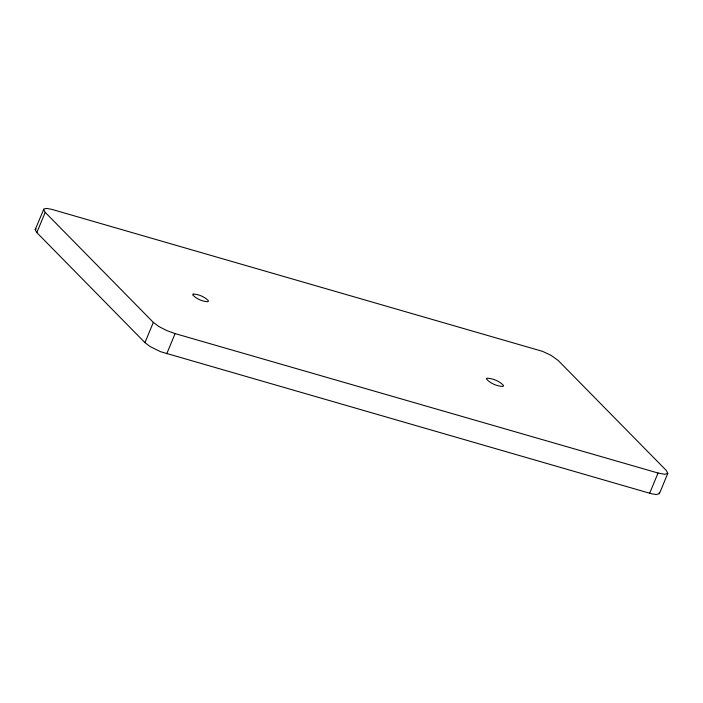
<?xml version="1.0" encoding="UTF-8"?>
<svg xmlns="http://www.w3.org/2000/svg" width="703" height="703" viewBox="0 0 703 703"><rect width="100%" height="100%" fill="white"/><g stroke="black" fill="none" stroke-linecap="round" stroke-linejoin="round"><path stroke-width="1.05" d="M35.185 229.609L36.82 232.588L144.95 342.625L150.293 346.641L160.46 351.667L651.593 493.778L656.365 494.552L659.414 493.62L667.788 473.4L666.321 470.492L558.182 360.454L551.047 355.366L542.69 351.403L51.504 209.274L46.626 208.448L43.902 208.932L35.185 229.609L36.161 228.853M43.568 209.38L45.203 212.359L153.333 322.396L158.676 326.412L166.673 330.533L175.109 333.6L658.043 473.022L664.748 474.323L667.788 473.4M659.414 493.62L659.247 492.381M36.82 232.588L45.203 212.359M144.95 342.625L153.333 322.396M166.725 353.829L175.109 333.6M649.669 493.251L658.043 473.022M486.573 378.513L486.546 379.11C490.597 383.557 496.995 386.158 502.961 386.501L503.594 385.56C499.534 381.123 493.146 378.513 487.179 378.179L486.573 378.513M193.193 294.082L192.78 295.023C196.647 299.003 202.49 301.569 208.035 301.719L208.457 300.779C204.591 296.798 198.747 294.232 193.193 294.082"/></g></svg>
